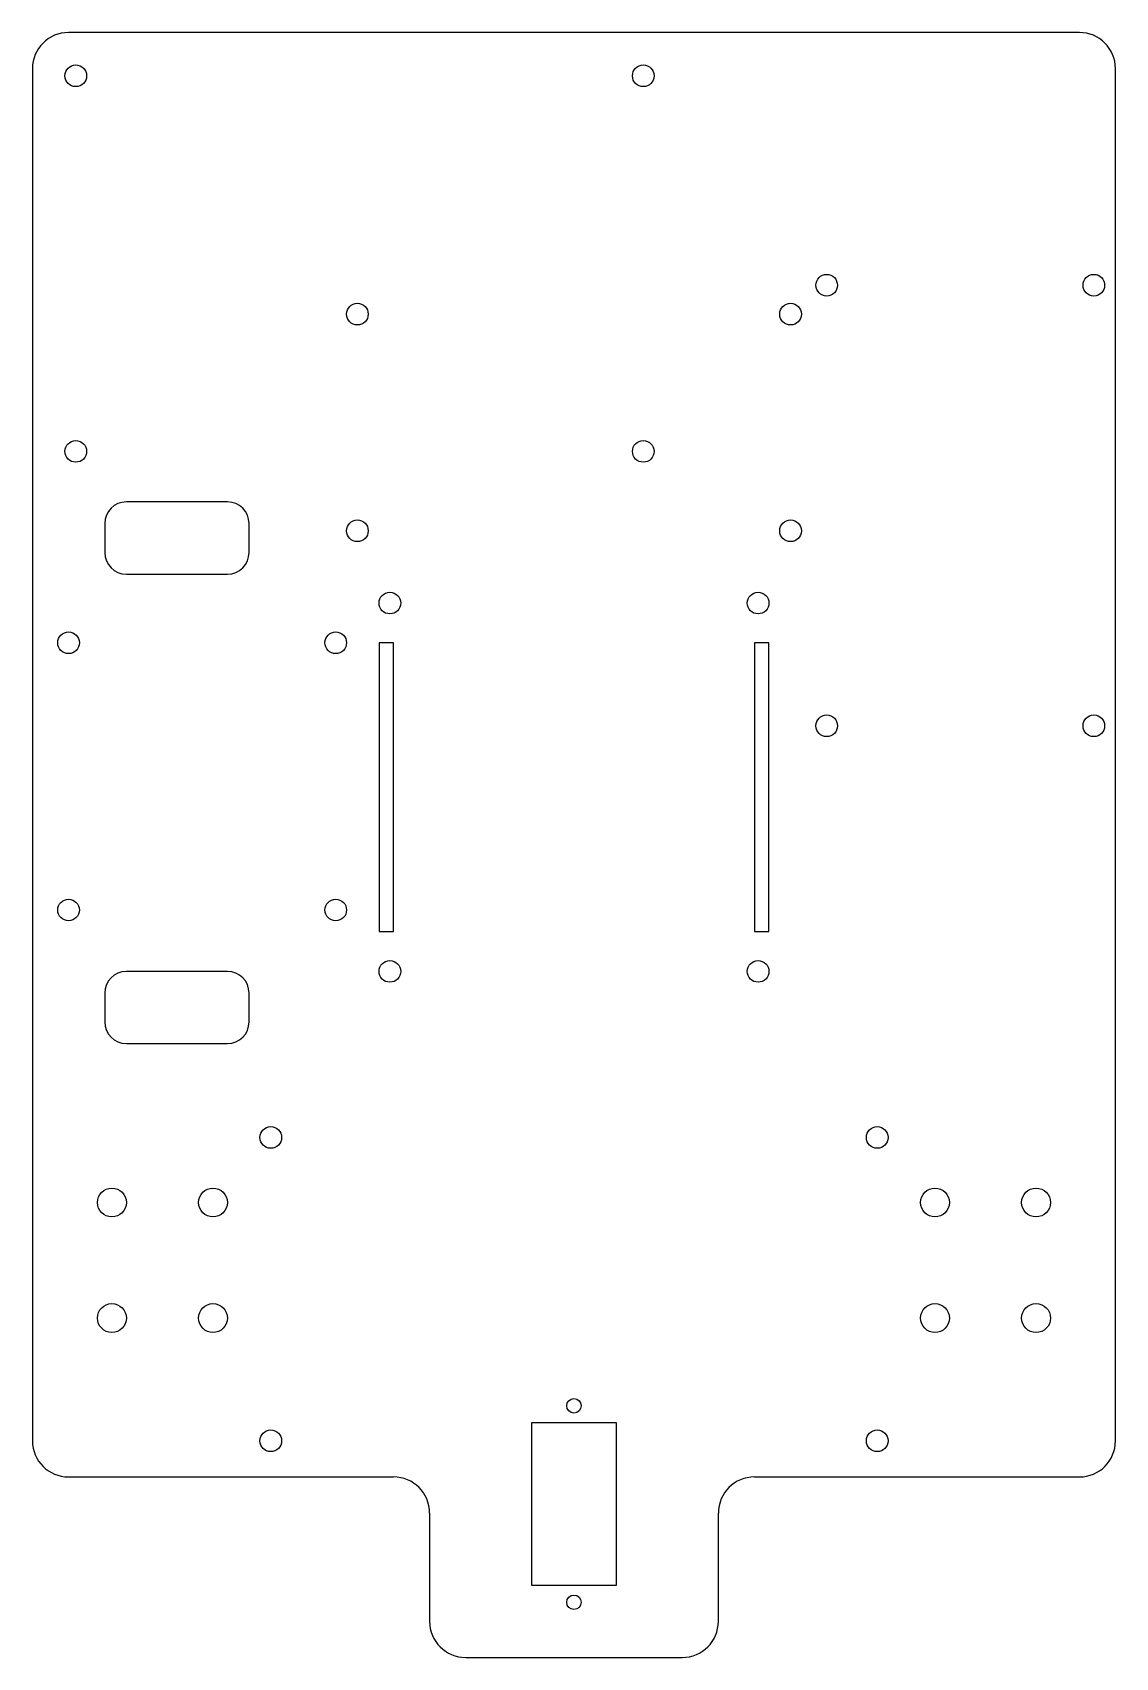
# Model space of a CAD drawing. Header units: millimetres. Extents: x 2729.3 to 2759.3, y 2050.2 to 2095.2.
import ezdxf

# ---------------------------------------------------------------- set-up
doc = ezdxf.new("R2010")
doc.units = ezdxf.units.MM

msp = doc.modelspace()

# ---------------------------------------------------------------- linework, layer by layer
at = {"color": 7, "linetype": 'Continuous', "lineweight": 25}
for p, q in [((2758.277, 2095.161), (2730.277, 2095.161)), ((2729.277, 2094.161), (2729.277, 2056.161)), ((2759.277, 2056.161), (2759.277, 2094.161)), ((2734.677, 2082.161), (2731.877, 2082.161)), ((2731.277, 2081.561), (2731.277, 2080.761)), ((2735.277, 2080.761), (2735.277, 2081.561)), ((2731.877, 2080.161), (2734.677, 2080.161)), ((2739.277, 2078.261), (2738.877, 2078.261)), ((2738.877, 2078.261), (2738.877, 2070.261)), ((2739.277, 2070.261), (2739.277, 2078.261)), ((2749.277, 2078.261), (2749.277, 2070.261)), ((2749.677, 2078.261), (2749.277, 2078.261)), ((2749.677, 2070.261), (2749.677, 2078.261)), ((2738.877, 2070.261), (2739.277, 2070.261)), ((2749.277, 2070.261), (2749.677, 2070.261)), ((2734.677, 2069.161), (2731.877, 2069.161)), ((2731.277, 2068.561), (2731.277, 2067.761)), ((2735.277, 2067.761), (2735.277, 2068.561)), ((2731.877, 2067.161), (2734.677, 2067.161)), ((2745.457, 2056.661), (2743.097, 2056.661)), ((2743.097, 2056.661), (2743.097, 2052.161)), ((2745.457, 2052.161), (2745.457, 2056.661)), ((2730.277, 2055.161), (2739.277, 2055.161)), ((2749.277, 2055.161), (2758.277, 2055.161)), ((2740.277, 2054.161), (2740.277, 2051.161)), ((2748.277, 2051.161), (2748.277, 2054.161)), ((2743.097, 2052.161), (2745.457, 2052.161)), ((2741.277, 2050.161), (2747.277, 2050.161))]:
    msp.add_line(p, q, dxfattribs=at)
for centre, radius in [((2730.477, 2093.961), 0.3), ((2746.197, 2093.961), 0.3), ((2751.277, 2088.161), 0.3), ((2758.677, 2088.161), 0.3), ((2738.277, 2087.361), 0.3), ((2750.277, 2087.361), 0.3), ((2730.477, 2083.561), 0.3), ((2746.197, 2083.561), 0.3), ((2738.277, 2081.361), 0.3), ((2750.277, 2081.361), 0.3), ((2739.177, 2079.361), 0.3), ((2749.377, 2079.361), 0.3), ((2730.277, 2078.261), 0.3), ((2737.677, 2078.261), 0.3), ((2751.277, 2075.961), 0.3), ((2758.677, 2075.961), 0.3), ((2730.277, 2070.861), 0.3), ((2737.677, 2070.861), 0.3), ((2739.177, 2069.161), 0.3), ((2749.377, 2069.161), 0.3), ((2735.877, 2064.561), 0.3), ((2752.677, 2064.561), 0.3), ((2731.477, 2062.761), 0.4), ((2734.277, 2062.761), 0.4), ((2754.277, 2062.761), 0.4), ((2757.077, 2062.761), 0.4), ((2731.477, 2059.561), 0.4), ((2734.277, 2059.561), 0.4), ((2754.277, 2059.561), 0.4), ((2757.077, 2059.561), 0.4), ((2744.277, 2057.131), 0.2), ((2735.877, 2056.161), 0.3), ((2752.677, 2056.161), 0.3), ((2744.277, 2051.691), 0.2)]:
    msp.add_circle(centre, radius, dxfattribs=at)
for centre, radius, start, end in [((2730.277, 2094.161), 1, 90, 180), ((2758.277, 2094.161), 1, 0, 90), ((2731.877, 2081.561), 0.6, 90, 180), ((2734.677, 2081.561), 0.6, 0, 90), ((2731.877, 2080.761), 0.6, 180, 270), ((2734.677, 2080.761), 0.6, 270, 0), ((2731.877, 2068.561), 0.6, 90, 180), ((2734.677, 2068.561), 0.6, 0, 90), ((2731.877, 2067.761), 0.6, 180, 270), ((2734.677, 2067.761), 0.6, 270, 0), ((2730.277, 2056.161), 1, 180, 270), ((2758.277, 2056.161), 1, 270, 0), ((2739.277, 2054.161), 1, 0, 90), ((2749.277, 2054.161), 1, 90, 180), ((2741.277, 2051.161), 1, 180, 270), ((2747.277, 2051.161), 1, 270, 0)]:
    msp.add_arc(centre, radius, start, end, dxfattribs=at)

doc.saveas('drawing.dxf')
